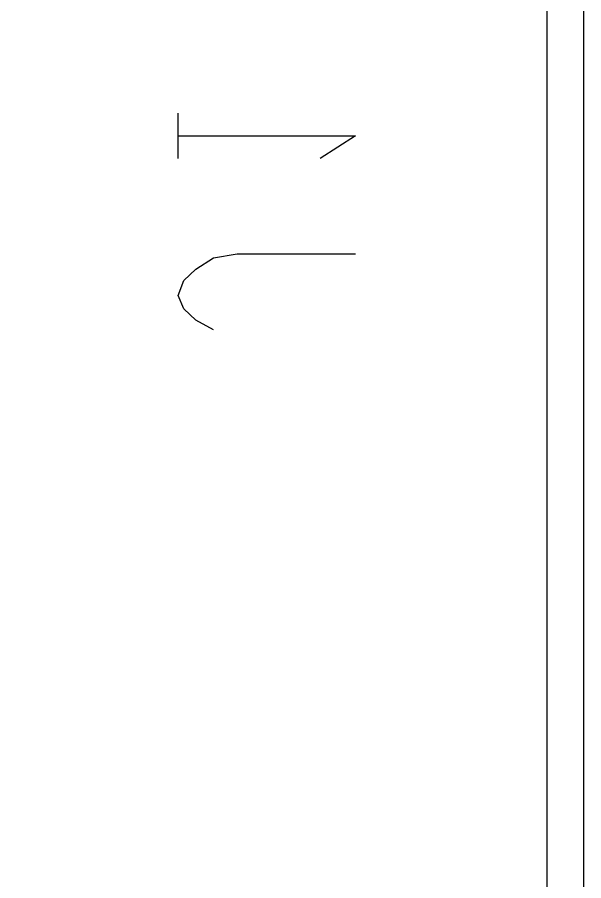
# Model space of a CAD drawing. Header units: millimetres. Extents: x 17 to 508, y 150 to 618.
# Drawn here: x 389.45 to 393.5, y 311.5 to 317.68 of the extents above; entities that cross this region are included whole.
import ezdxf

# ---------------------------------------------------------------- set-up
doc = ezdxf.new("R2010")
doc.units = ezdxf.units.MM
for name, color, linetype in [('gbr-outline-dxf_layer1', 2, 'Continuous'), ('s_layer2', 7, 'Continuous'), ('susb-t_layer0', 3, 'Continuous')]:
    doc.layers.add(name, color=color, linetype=linetype)

msp = doc.modelspace()

# ---------------------------------------------------------------- linework, layer by layer
at = {"layer": 'gbr-outline-dxf_layer1', "color": 1, "linetype": 'Continuous'}
msp.add_lwpolyline([(198.5426, 283.2705), (339.1423, 283.2705, 0.198917), (340.5565, 283.8562), (362.0612, 305.3609, -0.198917), (363.4755, 305.9466), (383.2082, 305.9466), (392.5016, 305.9466, 0.414218), (393.5013, 306.9464), (393.5013, 328.5364, 0.414068), (392.5016, 329.5366), (363.4755, 329.5366, -0.198918), (362.0612, 330.1223), (340.5504, 351.6331, 0.19885), (339.1367, 352.2188), (198.6183, 352.2188, 0.198916)], format="xyb", dxfattribs=at)
at = {"layer": 's_layer2', "color": 2}
for p, q in [((390.5985, 316.6654), (390.5985, 316.99)), ((390.5985, 316.828), (391.8685, 316.828)), ((391.8685, 316.828), (391.6145, 316.6654))]:
    msp.add_line(p, q, dxfattribs=at)
msp.add_lwpolyline([(390.8525, 315.4411), (390.7255, 315.5087), (390.6407, 315.59), (390.5985, 315.6845), (390.6407, 315.7927), (390.7255, 315.8739), (390.8525, 315.9552), (391.0217, 315.9827), (391.8685, 315.9827)], dxfattribs=at)
at = {"layer": 'susb-t_layer0', "color": 1, "linetype": 'Continuous'}
msp.add_lwpolyline([(384.4483, 329.1414), (392.2374, 329.1414, -0.414216), (393.2377, 328.1416), (393.2377, 307.3416, -0.414367), (392.2374, 306.3413), (384.4483, 306.3413, -0.414365), (383.4485, 307.3416), (383.4485, 328.1416, -0.414216)], format="xyb", close=True, dxfattribs=at)

doc.saveas('drawing.dxf')
